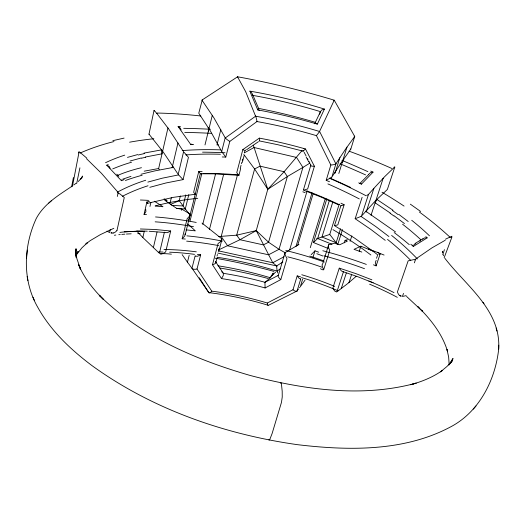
<?xml version="1.0" encoding="UTF-8"?>
<svg xmlns="http://www.w3.org/2000/svg" width="525" height="525" viewBox="0 0 525 525"><rect width="100%" height="100%" fill="white"/><g stroke="black" fill="none" stroke-linecap="round" stroke-linejoin="round"><path stroke-width="0.79" d="M444.846 258.254C465.983 285.856 501.185 310.157 498.684 349.138C495.357 379.398 479.916 410.386 452.668 425.775C405.648 451.769 349.151 450.831 297.294 444.649C224.313 434.28 152.289 409.178 92.229 365.794C70.921 349.821 50.932 330.98 37.879 307.493C22.188 280.527 23.382 246.258 36.278 218.472C44.192 203.634 59.108 194.919 72.581 185.83M498.684 349.138L498.75 345.155M303.417 189.952L310.866 165.034L310.406 164.102M259.632 140.838L259.337 138.134L260.971 138.436A202.479 82.897 16.5 0 1 303.844 148.523M190.116 215.033L188.554 220.979L190.116 215.033L189.676 213.8M27.385 250.051L26.526 258.366M189.945 215.637L187.143 218.781L182.162 238.803L184.748 236.027L185.076 233.815M302.978 150.977L303.109 150.583M252.446 95.287C252.893 93.804 250.543 91.074 249.867 91.435M185.22 234.78L188.724 220.297M75.895 250.806L76.171 249.309L75.416 254.067L76.013 248.692L76.118 257.243M71.643 186.795L73.395 177.555M116.983 230.501L124.268 197.498L119.549 193.594M72.489 186.067L79.006 152.316L78.448 152.066L78.494 152.959M76.703 183.428L79.912 167.829M121.675 179.786L121.419 180.692L124.228 179.622M110.283 229.346L109.6 232.549L106.969 231.138M117.311 196.475L118.164 192.465L101.456 173.302L86.678 158.845M156.863 113.472L168.584 128.835L183.593 151.718L178.198 174.372L163.255 152.06L148.988 134.131L154.055 110.335L154.252 110.828M146.495 214.515L144.04 214.449L146.856 202.066L149.527 201.226M164.43 232.175L159.403 253.286L142.846 237.549L144.309 231.164M149.973 206.443L150.872 202.519M159.226 169.601L158.655 168.525L167.954 127.936M153.359 247.702L157.034 232.043M172.148 167.705L177.962 142.925M166.583 201.718L166.891 200.425L164.102 198.791M189.512 213.688L181.637 209.075L176.623 208.346L169.864 203.779L171.432 197.452M444.413 249.631L442.87 254.468M354.145 136.139L354.723 136.48L345.68 148.956L335.961 163.695L331.879 177.05L341.631 162.028L350.798 149.139L354.723 136.48L334.241 100.196C302.505 90.608 270.237 82.727 237.615 76.788L201.935 100.104L213.944 117.908L225.186 137.786L221.694 151.489L210.617 131.335L198.778 113.216L202.25 99.967M140.359 228.979L155.105 229.484L170.697 231.013L165.67 251.882C160.624 256.023 155.466 252.44 171.393 254.159M149.822 187.313L165.972 182.969L183.074 179.622L188.436 157.362L184.072 152.283M185.292 208.976L179.222 200.655L180.37 195.917M181.335 210.335L181.637 209.075M185.778 194.893L183.081 205.944L171.793 205.426M188.81 194.598L185.292 208.937L185.574 209.331M204.986 144.939L212.303 115.27M202.112 171.432L198.778 171.491L193.633 192.321L195.202 194.171M200.287 173.827L190.076 215.04L185.292 208.937L176.479 208.543M190.05 220.973L201.895 173.276M81.808 178.113L82.55 176.059L80.752 179.064L81.71 177.817L78.232 181.519M195.123 255.885L191.979 268.236L187.438 262.192L189.171 255.314M217.048 144.611L220.808 129.668M202.755 224.326L215.624 173.742M197.387 254.363L200.662 254.822L197.013 269.017L211.778 291.158A187.038 99.192 16.3 0 1 267.31 303.017L292.989 289.748A4.023 1.798 41.3 0 0 297.065 291.093M222.265 156.962L225.776 157.087L229.806 141.409L256.955 121.551A204.343 75.416 16.3 0 1 316.431 135.653L330.842 165.007L326.196 180.324L329.556 181.775M209.409 229.596L223.696 174.208M215.762 262.762L217.094 257.696M237.477 174.858L221.196 236.512L227.673 245.805L268.564 254.796L279.037 249.29L302.912 167.416L309.77 163.203M217.074 255.97L217.448 254.54M218.59 250.235L218.971 248.798M221.261 240.122L221.648 238.672L202.027 223.086M240.227 168.44L241.047 165.342M241.454 163.787L241.868 162.238M242.281 160.683L242.688 159.121M244.342 152.867L244.762 151.298M218.708 251.619L221.904 239.584L221.681 238.698M240.627 168.801L238.908 175.324L214.732 173.854M242.373 162.218L244.125 155.603M342.182 162.599L343.862 159.298M277.056 266.273L272.757 262.743L256.252 230.606L267.783 189.276L284.123 171.721L301.928 150.701M272.573 275.33L273.249 273.026L269.423 278.65L264.981 282.299A190.634 92.813 16 0 0 223.387 273.322L223.282 275.52L221.517 278.578L212.487 264.764L218.085 243.521L220.493 241.671L221.826 239.84M319.646 114.22L320.316 111.93L314.665 123.775M298.981 244.433L285.036 252.656L278.348 275.336L264.981 282.299M221.517 278.578L223.059 278.821A188.954 93.345 16.1 0 1 263.576 287.529L265.112 287.969L280.796 279.582L286.991 258.674L285.121 254.822L285.036 252.656M289.662 249.815L307.066 191.107M295.916 246.711L312.021 192.832M297.721 245.201L313.228 193.417M292.989 289.748L297.202 275.868L300.549 276.846M300.766 278.88L297.084 290.935L297.695 290.141M310.288 247.675L325.165 198.995M328.184 248.476L313.451 242.524L326.812 198.883M302.617 279.195L300.333 286.65L305.058 280.12M335.324 172.443L339.865 157.625M329.431 200.196L317.645 238.514L313.451 242.524M312.887 257.703L315 250.838L318.668 252.19M338.828 173.493L346.959 147.105M332.745 202.164L321.963 237.024L316.897 238.685M337.549 244.512L336.144 242.721L321.963 237.024L329.752 234.426L339.216 204.14M340.981 205.452L334.497 225.468M323.662 269.857L329.752 250.517L328.269 246.763L328.657 244.788L322.672 263.878C320.217 265.512 326.931 272.58 320.447 268.715M340.955 203.201L344.157 204.737L337.811 224.89L334.556 225.684L354.598 238.101L373.761 251.783L377.665 254.835L376.543 258.261M340.561 228.769L336.144 242.721L329.752 234.426M337.778 244.427L342.484 229.602M344.288 242.826L345.083 240.345L347.366 239.728M371.877 279.818L355.996 273.669L339.268 268.124L332.811 288.212L334.74 291.073L336.545 291.972M385.232 240.338L370.643 229.281L355.156 218.722L362.119 197.295M350.09 241.29L351.842 235.863M343.501 271.543L336.938 291.808L347.977 283.375L356.212 276.301M341.263 288.579L346.329 273.007M366.24 211.838L373.885 188.344L384.707 176.617L392.7 168.886A304.165 58.518 -68.5 0 1 394.774 167.127M348.948 282.594L351.691 274.221M359.166 251.436L360.885 246.205L374.141 251.547M371.037 215.257L383.204 178.185M373.885 188.344L368.498 194.394L361.462 216.103L375.382 200.891L387.371 189.453L394.82 166.983L393.967 167.219M373.452 264.817L376.123 265.873L380.093 254.133L377.698 252.203M264.922 282.397L265.112 287.969M403.508 293.403L402.426 296.461L406.179 295.647M414.356 262.835L415.715 259.009L431.944 247.872L445.226 240.253M444.17 257.716L451.92 237.077L451.1 237.366M451.447 361.85L452.583 359.021L451.008 362.716L453.049 358.568L448.849 365.164M368.819 174.248L370.473 172.646L373.058 172.121L361.443 184.15L358.719 182.844M250.32 92.374L257.762 109.902L260.446 110.407A225.652 82.569 16.3 0 1 314.678 123.349L317.363 124.123L324.417 109.082L321.49 108.189A225.173 82.307 16.3 0 0 252.637 91.612L249.703 91.094M422.697 239.236L424.489 237.897L427.173 237.871L413.352 246.448L410.806 244.237M75.797 255.57L78.087 251.403L75.922 255.321M76.02 255.334L81.88 247.859L87.583 242.55L85.883 243.935L90.195 240.647L100.347 234.636L113.813 228.309M451.027 362.237L452.333 360.458L447.083 366.384L440.495 371.851L442.273 370.538C432.764 377.285 421.778 381.649 410.589 384.733L416.181 383.132C361.751 397.97 303.896 389.557 250.228 375.48C195.346 359.605 140.431 336.007 99.291 295.267L103.543 299.572L99.291 295.267M449.459 364.337L452.333 360.458M299.926 287.195L299.519 287.739M298.502 289.078L298.095 289.616M280.363 383.217L281.013 382.83L281.407 383.677L282.194 391.178L282.24 396.998L281.466 402.393L272.114 433.525L269.85 439.346L269.318 440.068L268.8 439.799M473.248 409.152L476.004 405.983M303.155 151.148L305.478 148.969L314.39 166.268L307.663 188.954L303.608 190.168L320.965 197.026L338.185 204.645M360.176 183.173L368.727 174.497M315 250.838L311.161 254.671M180.442 126.538L178.106 126.518L190.798 144.565L191.494 144.112M144.086 214.41L145.911 211.66L145.72 209.357M309.75 256.056L323.754 260.846M271.182 276.36L275.651 272.075M331.702 177.253L326.196 180.324M51.24 200.904L48.772 203.031M333.9 100.419L334.241 100.196L319.581 131.427L335.862 163.813M412.335 245.234L412.932 245.28L413.352 246.448M359.507 183.481L360.452 183.297L361.443 184.15M170.697 231.013L167.462 232.654L164.896 232.516M76.099 183.264L73.789 184.984M225.297 137.95L255.583 116.222A208.694 76.296 16.3 0 1 319.554 131.473M314.902 123.638L316.063 123.401L317.363 124.123M280.737 268.465L277.075 271.13A206.345 104.488 16.1 0 0 217.448 257.309M246.593 149.73L258.497 141.638M259.337 138.134L242.832 149.599L236.755 172.666L238.809 175.271M300.622 279.005L299.171 278.427L297.222 275.907M200.662 254.822L197.452 256.285L195.32 256.088M243.83 154.481L254.612 168.978L267.783 189.276L287.372 176.531L302.912 167.416L296.566 157.447L254.028 147.518L244.479 152.768M217.842 253.07L276.636 265.926L282.863 261.968M413.825 244.926L415.859 243.639M414.953 243.561L422.828 238.744M365.813 211.24L395.587 231.965M419.875 241.185L420.545 240.791M285.41 252.893L279.037 249.29L268.577 242.235L256.252 230.606L239.951 239.715L218.492 249.985M284.038 256.758L272.757 262.743L218.781 250.924M376.169 260.38L375.329 262.421L376.123 265.873M361.023 216.431L355.156 218.722M368.032 194.736L366.817 195.3M360.885 246.205L354.027 249.349L361.83 252.059M296.999 291.027L268.406 305.314L264.712 304.231A190.45 101.633 16.3 0 0 208.838 292.635L199.264 277.745M121.419 180.692L106.752 165.191L108.229 164.522M257.762 109.902L258.877 109.764L259.376 110.513M170.697 204.35L179.222 200.655M344.105 204.763L340.784 205.852M122.66 179.189L130.987 176.354M147.873 182.09L162.317 178.178L178.533 174.904M127.477 157.388L137.668 154.58M130.095 161.018L141.225 157.992M378.847 254.5L380.093 254.133M140.995 174.261L154.947 170.874L173.67 167.337A3.104 1.444 81.3 0 0 172.18 167.718M328.781 244.742L334.471 243.206L339.727 244.768L347.32 241.139L345.083 240.345M343.127 271.701L341.329 270.9L339.288 268.17M112.875 140.661L124.097 138.095M316.942 238.685L317.645 238.514L331.99 244.282M256.252 230.606L236.69 235.167L218.623 236.552M145.405 157.021L162.022 153.832M143.994 153.097L161.641 149.868M144.172 171.176L158.655 168.525M414.389 259.494L408.148 260.853L397.432 291.841A6.024 4.134 65.3 0 0 399.532 295.522M195.261 194.25L173.263 197.367L147.282 203.372M324.417 109.082L321.996 109.876L320.421 111.622A221.858 81.703 16.3 0 0 252.453 95.327M124.274 231.814L137.156 231.243M200.333 173.775L215.099 173.867M190.798 144.565L193.62 144.532M350.155 149.021L350.798 149.139M136.835 231.013L147.322 231.177M149.113 231.256L164.804 232.503M182.162 238.803L185.325 239.052M155.551 206.062L162.98 206.725L154.396 201.232M166.891 200.425L164.719 200.242L169.864 203.779M185.994 229.838L195.333 230.849L187.832 223.998M160.748 253.91L159.902 253.654M259.573 140.956L277.955 144.743L303.076 151.154M106.752 165.191L109.161 166.34L110.125 168.249M111.031 233.113L111.241 233.172A3.964 3.124 -27.3 0 0 113.347 232.883M303.85 148.509L305.478 148.969M343.238 271.727L358.083 276.839L373.196 282.831M178.106 126.518L180.193 127.962L181.125 129.944M370.755 171.071L373.058 172.121M361.134 216.477L375.841 226.603L388.907 236.526M410.347 204.166L420.683 211.503M393.035 210.243L376.845 199.402L375.119 202.827L390.383 213.124M394.223 215.867L404.44 223.578M398.849 214.417L408.214 221.517M406.54 296.402L422.684 311.489L421.437 310.223C432.764 322.022 442.936 335.639 447.582 351.52L446.985 349.479L448.652 357.125L449.177 364.652M425.827 236.604L427.173 237.871M178.631 174.891L183.074 179.622M221.734 271.753L223.328 273.295L215.539 261.66M422.684 311.489L417.854 306.659L419.153 307.965M142.846 237.549L136.9 231.236M148.988 134.131L149.048 134.334M100.59 296.586C91.626 287.201 83.554 276.675 78.573 264.6L80.673 269.437L79.78 267.396M116.78 174.175L118.867 176.42M146.856 202.066L147.787 203.392M198.778 171.491L199.356 172.272M221.865 151.758L225.776 157.087M199.408 172.338L200.307 173.67M192.084 268.373L208.812 292.602M187.438 262.192L182.142 254.625M482.974 302.295L483.991 303.732M218.282 144.926L218.19 144.788A3.084 1.083 -86 0 0 217.101 145.176M191.796 144.244L191.887 144.631M238.613 174.635L238.901 175.199M259.462 140.831L259.311 140.457M304.132 152.296L306.068 155.925M306.173 157.06L308.798 161.995M307.519 158.648L307.998 159.554M308.963 161.372L309.927 163.196M252.774 94.913L258.562 108.34M32.99 297.196L34.466 300.582M80.371 268.741L76.821 258.503L75.521 250.688L76.092 257.092M443.061 254.592L443.546 255.787M277.804 272.993L277.075 271.13L276.636 265.926M255.583 116.222L245.693 91.711L237.497 76.735L237.471 77.7M267.783 189.276L253.391 145.353M496.958 331.052L496.145 328.027M27.136 276.445L27.904 280.606M442.483 252.387L442.398 251.344L442.483 252.84M217.901 265.775A205.446 105.617 16.1 0 1 270.9 277.915M258.156 108.321A223.197 80.863 16.1 0 1 315.44 122.364M365.82 211.234A3.025 0.742 -57.8 0 1 366.273 211.851M335.127 171.911A3.032 0.341 -68.5 0 1 334.976 173.309M329.713 178.008A217.796 56.628 22.1 0 1 350.693 187.471M340.056 163.78A221.169 40.491 21.2 0 1 365.59 174.891M116.931 230.475A6.274 5.093 -28.3 0 1 113.393 233.067M119.89 232.391A199.238 67.882 20.1 0 1 143.273 231.269M114.371 235.246A202.538 69.7 19.7 0 1 115.828 235.049M118.781 234.701A202.538 69.7 19.7 0 1 120.278 234.55M121.793 234.406A202.538 69.7 19.7 0 1 124.871 234.157M126.427 234.052A202.538 69.7 19.7 0 1 131.184 233.815M137.701 233.664A202.538 69.7 19.7 0 1 140.201 233.664M111.976 232.765A4.331 0.768 14.5 0 1 111.083 232.47M119.063 193.876A4.436 2.737 10 0 1 117.718 192.511M117.318 192.202A206.043 114.614 12.7 0 1 145.727 180.246M122.41 196.304A202.046 112.941 12.3 0 1 148.011 185.758M79.137 151.738A353.312 200.117 87.7 0 1 86.848 158.209M80.148 153.037A271.832 137.95 14.4 0 1 113.951 141.56M368.812 281A199.356 72.719 10 0 1 394.006 292.635M401.126 296.349A3.806 2.52 63.7 0 1 399.623 295.345M369.626 284.202A202.663 74.281 10.3 0 1 397.3 297.327M401.179 295.851A4.161 0.755 12.8 0 1 400.332 295.752M415.905 259.114A4.253 2.507 26.6 0 1 414.711 259.862M391.611 235.43A206.312 110.283 22.7 0 1 417.388 258.943M387.516 239.4A202.309 108.353 23.1 0 1 410.668 260.341M445.482 239.216A338.244 124.117 -67.1 0 1 451.966 236.25M419.344 211.982A273.112 135.404 19.7 0 1 450.233 237.431M382.016 192.235A229.412 90.713 23.4 0 1 404.079 206.108M349.027 151.161A232.299 77.956 17.1 0 1 391.827 168.473M129.609 142.19A230.062 98.503 8.9 0 1 153.864 138.731M157.192 113.046A233.067 79.741 14.3 0 1 200.786 115.986M154.225 110.506A311.909 124.747 -89.4 0 1 156.863 113.498M322.816 250.747A202.84 70.862 10 0 1 366.332 264.41M155.531 216.95A202.873 65.953 20 0 1 196.232 222.449M280.809 279.536A3.951 1.647 40.4 0 1 278.237 275.244M314.403 166.222A4.161 1.227 -6.3 0 1 310.721 165.034M215.696 261.64A3.99 2.028 -9.2 0 1 212.474 264.705M335.954 163.813A4.259 1.116 -5.9 0 1 330.868 164.981M229.773 141.369A4.331 0.748 35.3 0 1 225.218 137.911M196.98 268.971A4.082 2.198 -9.7 0 1 192.006 268.406M255.563 115.972A4.443 0.525 77.3 0 1 257.02 121.702M319.456 131.578A4.403 0.486 -50.9 0 1 316.503 135.47M301.501 277.581A187.182 97.991 11.1 0 1 337.956 290.778M301.783 274.752A191.034 101.528 10.7 0 1 334.747 286.433M268.032 305.392A4.056 0.794 85.2 0 1 267.291 303.076M285.738 250.504A196.396 95.74 12.1 0 1 324.404 262.008M287.707 256.837A192.997 94.395 11.9 0 1 321.812 267.153M323.997 255.787A200.071 70.429 9.7 0 1 364.514 268.702M302.807 191.796A202.926 84.354 20.3 0 1 305.137 192.668M306.843 190.857A200.137 83.042 20.5 0 1 339.373 204.717M327.908 183.914A202.105 74.294 21.4 0 1 359.31 198.923M330.619 178.743A198.463 73.651 21.2 0 1 366.083 195.779M182.208 150.59A198.516 82.123 11.8 0 1 220.585 149.868M185.87 154.914A201.981 84.669 11.8 0 1 220.454 154.252M245.431 150.025A4.213 0.866 36.1 0 1 242.806 149.546M203.654 173.447A200.077 86.933 12.2 0 1 237.641 174.805M155.164 221.832A199.986 65.257 20.3 0 1 193.482 226.682M186.854 235.856A196.56 87.642 19.5 0 1 222.39 241.113M186.644 241.139A193.088 86.855 19.7 0 1 218.794 245.628M211.778 291.165A4.088 1.687 -59.7 0 1 208.799 292.701M163.997 249.506A191.126 96.862 22.3 0 1 196.291 251.829M158.681 252.02A187.386 93.87 21.7 0 1 163.013 252.02M169.601 252.184A187.386 93.87 21.7 0 1 194.526 254.343M332.948 229.642A201.206 96.338 25.6 0 1 370.886 254.999M155.124 205.964A200.944 104.048 8.1 0 1 197.768 198.319M219.844 268.026A212.349 91.193 15.4 0 1 268.229 278.539M215.211 258.188A203.483 64.529 14.6 0 1 273.919 271.386M316.811 253.706A211.719 62.009 17.1 0 1 322.967 256.023M368.333 248.994A223.67 75.528 11.4 0 1 384.09 255.058M140.378 200.012A223.545 71.466 18.7 0 1 148.601 200.399M117.567 175.422A205.629 131.401 23.5 0 1 141.455 167.698M161.385 150.675A3.078 0.971 83.9 0 1 161.812 153.608M184.754 132.412A221.353 47.913 8.1 0 1 211.24 133.337M208.176 127.778A2.947 0.912 -86.9 0 1 208.294 131.165M202.558 152.171A217.914 64.332 8.2 0 1 225.015 152.749M341.939 160.355A223.88 41.501 21.2 0 1 367.867 171.642M394.183 232.549A222.088 112.619 23 0 1 409.297 244.676M390.068 213.242A212.986 95.832 23.2 0 1 393.894 215.978M402.596 224.241A217.711 112.278 20.4 0 1 420.755 239.636M392.385 210.479A216.379 96.882 23.1 0 1 398.18 214.627M411.725 220.283A220.395 117.397 19 0 1 429.457 235.797M125.416 180.495A221.799 118.053 11.7 0 1 142.137 175.252M138.232 155.006A216.425 103.103 10.3 0 1 144.546 153.543M105.545 162.704A220.244 118.768 15.9 0 1 124.733 155.138M141.507 158.209A213.038 102.053 10.2 0 1 145.674 157.237M112.704 168.912A217.507 115.047 14.2 0 1 131.545 162.218M183.691 128.323A224.05 48.897 8.2 0 1 210.525 129.268M254.612 168.978L236.69 235.167L239.951 239.715L263.347 244.886L268.577 242.235L287.372 176.531L284.123 171.721L260.026 166.149L254.612 168.978"/></g></svg>
